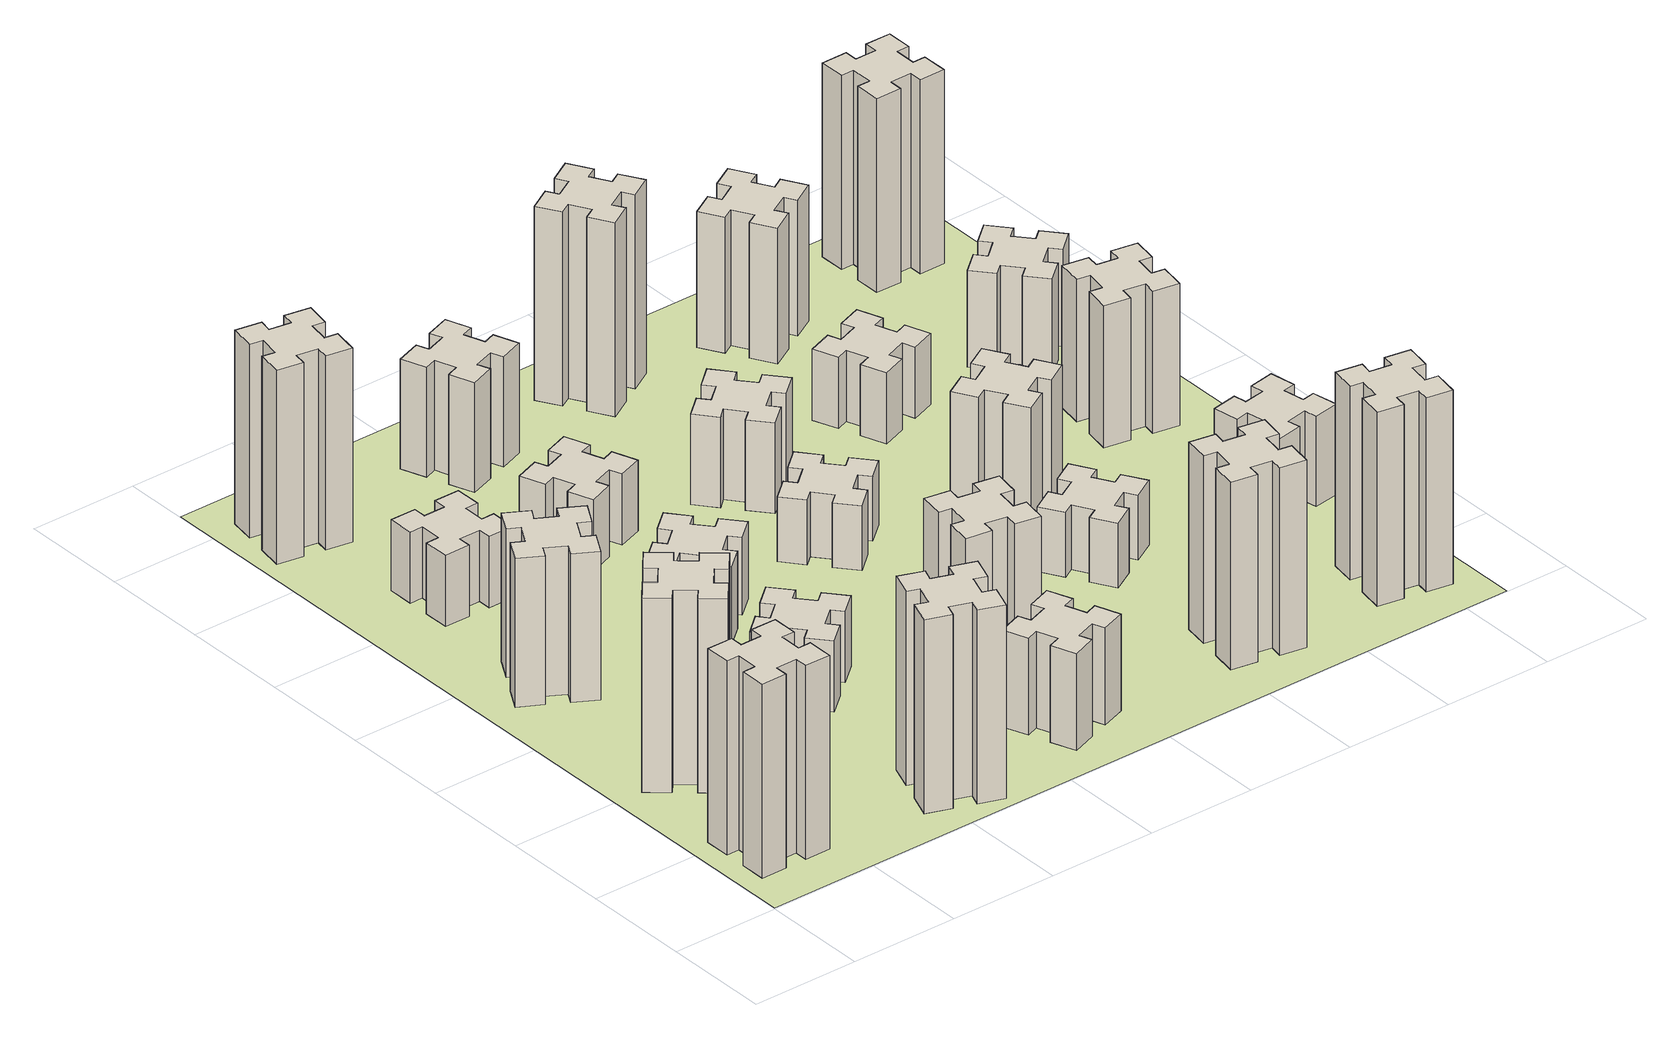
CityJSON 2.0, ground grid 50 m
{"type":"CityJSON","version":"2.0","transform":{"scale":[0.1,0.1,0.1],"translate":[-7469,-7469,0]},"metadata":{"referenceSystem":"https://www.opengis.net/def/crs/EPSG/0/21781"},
"CityObjects":{
"building1":{"type":"Building","attributes":{"class":"1000","function":"1000","usage":"1000","yearOfConstruction":2016,"roofType":"1000","measuredHeight":90,"storeysAboveGround":30,"storeysBelowGround":0},"geometry":[{"type":"Solid","lod":"1","boundaries":[[[[0,1,2,3,4,5,6,7,8,9,10,11,12,13,14,15,16,17,18,19]],[[17,16,20,21]],[[16,15,22,20]],[[15,14,23,22]],[[14,13,24,23]],[[13,12,25,24]],[[12,11,26,25]],[[11,10,27,26]],[[10,9,28,27]],[[9,8,29,28]],[[8,7,30,29]],[[7,6,31,30]],[[6,5,32,31]],[[5,4,33,32]],[[4,3,34,33]],[[3,2,35,34]],[[2,1,36,35]],[[1,0,37,36]],[[0,19,38,37]],[[19,18,39,38]],[[18,17,21,39]],[[24,25,26,27,28,29,30,31,32,33,34,35,36,37,38,39,21,20,22,23]]]]}]},
"building2":{"type":"Building","attributes":{"class":"1000","function":"1000","usage":"1000","yearOfConstruction":2016,"roofType":"1000","measuredHeight":90,"storeysAboveGround":30,"storeysBelowGround":0},"geometry":[{"type":"Solid","lod":"1","boundaries":[[[[40,41,42,43,44,45,46,47,48,49,50,51,52,53,54,55,56,57,58,59]],[[57,56,60,61]],[[56,55,62,60]],[[55,54,63,62]],[[54,53,64,63]],[[53,52,65,64]],[[52,51,66,65]],[[51,50,67,66]],[[50,49,68,67]],[[49,48,69,68]],[[48,47,70,69]],[[47,46,71,70]],[[46,45,72,71]],[[45,44,73,72]],[[44,43,74,73]],[[43,42,75,74]],[[42,41,76,75]],[[41,40,77,76]],[[40,59,78,77]],[[59,58,79,78]],[[58,57,61,79]],[[64,65,66,67,68,69,70,71,72,73,74,75,76,77,78,79,61,60,62,63]]]]}]},
"building3":{"type":"Building","attributes":{"class":"1000","function":"1000","usage":"1000","yearOfConstruction":2016,"roofType":"1000","measuredHeight":69,"storeysAboveGround":30,"storeysBelowGround":0},"geometry":[{"type":"Solid","lod":"1","boundaries":[[[[80,81,82,83,84,85,86,87,88,89,90,91,92,93,94,95,96,97,98,99]],[[97,96,100,101]],[[96,95,102,100]],[[95,94,103,102]],[[94,93,104,103]],[[93,92,105,104]],[[92,91,106,105]],[[91,90,107,106]],[[90,89,108,107]],[[89,88,109,108]],[[88,87,110,109]],[[87,86,111,110]],[[86,85,112,111]],[[85,84,113,112]],[[84,83,114,113]],[[83,82,115,114]],[[82,81,116,115]],[[81,80,117,116]],[[80,99,118,117]],[[99,98,119,118]],[[98,97,101,119]],[[104,105,106,107,108,109,110,111,112,113,114,115,116,117,118,119,101,100,102,103]]]]}]},
"building4":{"type":"Building","attributes":{"class":"1000","function":"1000","usage":"1000","yearOfConstruction":2016,"roofType":"1000","measuredHeight":90,"storeysAboveGround":30,"storeysBelowGround":0},"geometry":[{"type":"Solid","lod":"1","boundaries":[[[[120,121,122,123,124,125,126,127,128,129,130,131,132,133,134,135,136,137,138,139]],[[137,136,140,141]],[[136,135,142,140]],[[135,134,143,142]],[[134,133,144,143]],[[133,132,145,144]],[[132,131,146,145]],[[131,130,147,146]],[[130,129,148,147]],[[129,128,149,148]],[[128,127,150,149]],[[127,126,151,150]],[[126,125,152,151]],[[125,124,153,152]],[[124,123,154,153]],[[123,122,155,154]],[[122,121,156,155]],[[121,120,157,156]],[[120,139,158,157]],[[139,138,159,158]],[[138,137,141,159]],[[144,145,146,147,148,149,150,151,152,153,154,155,156,157,158,159,141,140,142,143]]]]}]},
"building5":{"type":"Building","attributes":{"class":"1000","function":"1000","usage":"1000","yearOfConstruction":2016,"roofType":"1000","measuredHeight":33,"storeysAboveGround":30,"storeysBelowGround":0},"geometry":[{"type":"Solid","lod":"1","boundaries":[[[[160,161,162,163,164,165,166,167,168,169,170,171,172,173,174,175,176,177,178,179]],[[177,176,180,181]],[[176,175,182,180]],[[175,174,183,182]],[[174,173,184,183]],[[173,172,185,184]],[[172,171,186,185]],[[171,170,187,186]],[[170,169,188,187]],[[169,168,189,188]],[[168,167,190,189]],[[167,166,191,190]],[[166,165,192,191]],[[165,164,193,192]],[[164,163,194,193]],[[163,162,195,194]],[[162,161,196,195]],[[161,160,197,196]],[[160,179,198,197]],[[179,178,199,198]],[[178,177,181,199]],[[184,185,186,187,188,189,190,191,192,193,194,195,196,197,198,199,181,180,182,183]]]]}]},
"building6":{"type":"Building","attributes":{"class":"1000","function":"1000","usage":"1000","yearOfConstruction":2016,"roofType":"1000","measuredHeight":90,"storeysAboveGround":30,"storeysBelowGround":0},"geometry":[{"type":"Solid","lod":"1","boundaries":[[[[200,201,202,203,204,205,206,207,208,209,210,211,212,213,214,215,216,217,218,219]],[[217,216,220,221]],[[216,215,222,220]],[[215,214,223,222]],[[214,213,224,223]],[[213,212,225,224]],[[212,211,226,225]],[[211,210,227,226]],[[210,209,228,227]],[[209,208,229,228]],[[208,207,230,229]],[[207,206,231,230]],[[206,205,232,231]],[[205,204,233,232]],[[204,203,234,233]],[[203,202,235,234]],[[202,201,236,235]],[[201,200,237,236]],[[200,219,238,237]],[[219,218,239,238]],[[218,217,221,239]],[[224,225,226,227,228,229,230,231,232,233,234,235,236,237,238,239,221,220,222,223]]]]}]},
"building7":{"type":"Building","attributes":{"class":"1000","function":"1000","usage":"1000","yearOfConstruction":2016,"roofType":"1000","measuredHeight":33,"storeysAboveGround":30,"storeysBelowGround":0},"geometry":[{"type":"Solid","lod":"1","boundaries":[[[[240,241,242,243,244,245,246,247,248,249,250,251,252,253,254,255,256,257,258,259]],[[257,256,260,261]],[[256,255,262,260]],[[255,254,263,262]],[[254,253,264,263]],[[253,252,265,264]],[[252,251,266,265]],[[251,250,267,266]],[[250,249,268,267]],[[249,248,269,268]],[[248,247,270,269]],[[247,246,271,270]],[[246,245,272,271]],[[245,244,273,272]],[[244,243,274,273]],[[243,242,275,274]],[[242,241,276,275]],[[241,240,277,276]],[[240,259,278,277]],[[259,258,279,278]],[[258,257,261,279]],[[264,265,266,267,268,269,270,271,272,273,274,275,276,277,278,279,261,260,262,263]]]]}]},
"building8":{"type":"Building","attributes":{"class":"1000","function":"1000","usage":"1000","yearOfConstruction":2016,"roofType":"1000","measuredHeight":36,"storeysAboveGround":30,"storeysBelowGround":0},"geometry":[{"type":"Solid","lod":"1","boundaries":[[[[280,281,282,283,284,285,286,287,288,289,290,291,292,293,294,295,296,297,298,299]],[[297,296,300,301]],[[296,295,302,300]],[[295,294,303,302]],[[294,293,304,303]],[[293,292,305,304]],[[292,291,306,305]],[[291,290,307,306]],[[290,289,308,307]],[[289,288,309,308]],[[288,287,310,309]],[[287,286,311,310]],[[286,285,312,311]],[[285,284,313,312]],[[284,283,314,313]],[[283,282,315,314]],[[282,281,316,315]],[[281,280,317,316]],[[280,299,318,317]],[[299,298,319,318]],[[298,297,301,319]],[[304,305,306,307,308,309,310,311,312,313,314,315,316,317,318,319,301,300,302,303]]]]}]},
"building9":{"type":"Building","attributes":{"class":"1000","function":"1000","usage":"1000","yearOfConstruction":2016,"roofType":"1000","measuredHeight":45,"storeysAboveGround":30,"storeysBelowGround":0},"geometry":[{"type":"Solid","lod":"1","boundaries":[[[[320,321,322,323,324,325,326,327,328,329,330,331,332,333,334,335,336,337,338,339]],[[337,336,340,341]],[[336,335,342,340]],[[335,334,343,342]],[[334,333,344,343]],[[333,332,345,344]],[[332,331,346,345]],[[331,330,347,346]],[[330,329,348,347]],[[329,328,349,348]],[[328,327,350,349]],[[327,326,351,350]],[[326,325,352,351]],[[325,324,353,352]],[[324,323,354,353]],[[323,322,355,354]],[[322,321,356,355]],[[321,320,357,356]],[[320,339,358,357]],[[339,338,359,358]],[[338,337,341,359]],[[344,345,346,347,348,349,350,351,352,353,354,355,356,357,358,359,341,340,342,343]]]]}]},
"building10":{"type":"Building","attributes":{"class":"1000","function":"1000","usage":"1000","yearOfConstruction":2016,"roofType":"1000","measuredHeight":33,"storeysAboveGround":30,"storeysBelowGround":0},"geometry":[{"type":"Solid","lod":"1","boundaries":[[[[360,361,362,363,364,365,366,367,368,369,370,371,372,373,374,375,376,377,378,379]],[[377,376,380,381]],[[376,375,382,380]],[[375,374,383,382]],[[374,373,384,383]],[[373,372,385,384]],[[372,371,386,385]],[[371,370,387,386]],[[370,369,388,387]],[[369,368,389,388]],[[368,367,390,389]],[[367,366,391,390]],[[366,365,392,391]],[[365,364,393,392]],[[364,363,394,393]],[[363,362,395,394]],[[362,361,396,395]],[[361,360,397,396]],[[360,379,398,397]],[[379,378,399,398]],[[378,377,381,399]],[[384,385,386,387,388,389,390,391,392,393,394,395,396,397,398,399,381,380,382,383]]]]}]},
"building11":{"type":"Building","attributes":{"class":"1000","function":"1000","usage":"1000","yearOfConstruction":2016,"roofType":"1000","measuredHeight":51,"storeysAboveGround":30,"storeysBelowGround":0},"geometry":[{"type":"Solid","lod":"1","boundaries":[[[[400,401,402,403,404,405,406,407,408,409,410,411,412,413,414,415,416,417,418,419]],[[417,416,420,421]],[[416,415,422,420]],[[415,414,423,422]],[[414,413,424,423]],[[413,412,425,424]],[[412,411,426,425]],[[411,410,427,426]],[[410,409,428,427]],[[409,408,429,428]],[[408,407,430,429]],[[407,406,431,430]],[[406,405,432,431]],[[405,404,433,432]],[[404,403,434,433]],[[403,402,435,434]],[[402,401,436,435]],[[401,400,437,436]],[[400,419,438,437]],[[419,418,439,438]],[[418,417,421,439]],[[424,425,426,427,428,429,430,431,432,433,434,435,436,437,438,439,421,420,422,423]]]]}]},
"building12":{"type":"Building","attributes":{"class":"1000","function":"1000","usage":"1000","yearOfConstruction":2016,"roofType":"1000","measuredHeight":54,"storeysAboveGround":30,"storeysBelowGround":0},"geometry":[{"type":"Solid","lod":"1","boundaries":[[[[440,441,442,443,444,445,446,447,448,449,450,451,452,453,454,455,456,457,458,459]],[[457,456,460,461]],[[456,455,462,460]],[[455,454,463,462]],[[454,453,464,463]],[[453,452,465,464]],[[452,451,466,465]],[[451,450,467,466]],[[450,449,468,467]],[[449,448,469,468]],[[448,447,470,469]],[[447,446,471,470]],[[446,445,472,471]],[[445,444,473,472]],[[444,443,474,473]],[[443,442,475,474]],[[442,441,476,475]],[[441,440,477,476]],[[440,459,478,477]],[[459,458,479,478]],[[458,457,461,479]],[[464,465,466,467,468,469,470,471,472,473,474,475,476,477,478,479,461,460,462,463]]]]}]},
"building13":{"type":"Building","attributes":{"class":"1000","function":"1000","usage":"1000","yearOfConstruction":2016,"roofType":"1000","measuredHeight":30,"storeysAboveGround":30,"storeysBelowGround":0},"geometry":[{"type":"Solid","lod":"1","boundaries":[[[[480,481,482,483,484,485,486,487,488,489,490,491,492,493,494,495,496,497,498,499]],[[497,496,500,501]],[[496,495,502,500]],[[495,494,503,502]],[[494,493,504,503]],[[493,492,505,504]],[[492,491,506,505]],[[491,490,507,506]],[[490,489,508,507]],[[489,488,509,508]],[[488,487,510,509]],[[487,486,511,510]],[[486,485,512,511]],[[485,484,513,512]],[[484,483,514,513]],[[483,482,515,514]],[[482,481,516,515]],[[481,480,517,516]],[[480,499,518,517]],[[499,498,519,518]],[[498,497,501,519]],[[504,505,506,507,508,509,510,511,512,513,514,515,516,517,518,519,501,500,502,503]]]]}]},
"building14":{"type":"Building","attributes":{"class":"1000","function":"1000","usage":"1000","yearOfConstruction":2016,"roofType":"1000","measuredHeight":42,"storeysAboveGround":30,"storeysBelowGround":0},"geometry":[{"type":"Solid","lod":"1","boundaries":[[[[520,521,522,523,524,525,526,527,528,529,530,531,532,533,534,535,536,537,538,539]],[[537,536,540,541]],[[536,535,542,540]],[[535,534,543,542]],[[534,533,544,543]],[[533,532,545,544]],[[532,531,546,545]],[[531,530,547,546]],[[530,529,548,547]],[[529,528,549,548]],[[528,527,550,549]],[[527,526,551,550]],[[526,525,552,551]],[[525,524,553,552]],[[524,523,554,553]],[[523,522,555,554]],[[522,521,556,555]],[[521,520,557,556]],[[520,539,558,557]],[[539,538,559,558]],[[538,537,541,559]],[[544,545,546,547,548,549,550,551,552,553,554,555,556,557,558,559,541,540,542,543]]]]}]},
"building15":{"type":"Building","attributes":{"class":"1000","function":"1000","usage":"1000","yearOfConstruction":2016,"roofType":"1000","measuredHeight":87,"storeysAboveGround":30,"storeysBelowGround":0},"geometry":[{"type":"Solid","lod":"1","boundaries":[[[[560,561,562,563,564,565,566,567,568,569,570,571,572,573,574,575,576,577,578,579]],[[577,576,580,581]],[[576,575,582,580]],[[575,574,583,582]],[[574,573,584,583]],[[573,572,585,584]],[[572,571,586,585]],[[571,570,587,586]],[[570,569,588,587]],[[569,568,589,588]],[[568,567,590,589]],[[567,566,591,590]],[[566,565,592,591]],[[565,564,593,592]],[[564,563,594,593]],[[563,562,595,594]],[[562,561,596,595]],[[561,560,597,596]],[[560,579,598,597]],[[579,578,599,598]],[[578,577,581,599]],[[584,585,586,587,588,589,590,591,592,593,594,595,596,597,598,599,581,580,582,583]]]]}]},
"building16":{"type":"Building","attributes":{"class":"1000","function":"1000","usage":"1000","yearOfConstruction":2016,"roofType":"1000","measuredHeight":90,"storeysAboveGround":30,"storeysBelowGround":0},"geometry":[{"type":"Solid","lod":"1","boundaries":[[[[600,601,602,603,604,605,606,607,608,609,610,611,612,613,614,615,616,617,618,619]],[[617,616,620,621]],[[616,615,622,620]],[[615,614,623,622]],[[614,613,624,623]],[[613,612,625,624]],[[612,611,626,625]],[[611,610,627,626]],[[610,609,628,627]],[[609,608,629,628]],[[608,607,630,629]],[[607,606,631,630]],[[606,605,632,631]],[[605,604,633,632]],[[604,603,634,633]],[[603,602,635,634]],[[602,601,636,635]],[[601,600,637,636]],[[600,619,638,637]],[[619,618,639,638]],[[618,617,621,639]],[[624,625,626,627,628,629,630,631,632,633,634,635,636,637,638,639,621,620,622,623]]]]}]},
"building17":{"type":"Building","attributes":{"class":"1000","function":"1000","usage":"1000","yearOfConstruction":2016,"roofType":"1000","measuredHeight":30,"storeysAboveGround":30,"storeysBelowGround":0},"geometry":[{"type":"Solid","lod":"1","boundaries":[[[[640,641,642,643,644,645,646,647,648,649,650,651,652,653,654,655,656,657,658,659]],[[657,656,660,661]],[[656,655,662,660]],[[655,654,663,662]],[[654,653,664,663]],[[653,652,665,664]],[[652,651,666,665]],[[651,650,667,666]],[[650,649,668,667]],[[649,648,669,668]],[[648,647,670,669]],[[647,646,671,670]],[[646,645,672,671]],[[645,644,673,672]],[[644,643,674,673]],[[643,642,675,674]],[[642,641,676,675]],[[641,640,677,676]],[[640,659,678,677]],[[659,658,679,678]],[[658,657,661,679]],[[664,665,666,667,668,669,670,671,672,673,674,675,676,677,678,679,661,660,662,663]]]]}]},
"building18":{"type":"Building","attributes":{"class":"1000","function":"1000","usage":"1000","yearOfConstruction":2016,"roofType":"1000","measuredHeight":57,"storeysAboveGround":30,"storeysBelowGround":0},"geometry":[{"type":"Solid","lod":"1","boundaries":[[[[680,681,682,683,684,685,686,687,688,689,690,691,692,693,694,695,696,697,698,699]],[[697,696,700,701]],[[696,695,702,700]],[[695,694,703,702]],[[694,693,704,703]],[[693,692,705,704]],[[692,691,706,705]],[[691,690,707,706]],[[690,689,708,707]],[[689,688,709,708]],[[688,687,710,709]],[[687,686,711,710]],[[686,685,712,711]],[[685,684,713,712]],[[684,683,714,713]],[[683,682,715,714]],[[682,681,716,715]],[[681,680,717,716]],[[680,699,718,717]],[[699,698,719,718]],[[698,697,701,719]],[[704,705,706,707,708,709,710,711,712,713,714,715,716,717,718,719,701,700,702,703]]]]}]},
"building19":{"type":"Building","attributes":{"class":"1000","function":"1000","usage":"1000","yearOfConstruction":2016,"roofType":"1000","measuredHeight":33,"storeysAboveGround":30,"storeysBelowGround":0},"geometry":[{"type":"Solid","lod":"1","boundaries":[[[[720,721,722,723,724,725,726,727,728,729,730,731,732,733,734,735,736,737,738,739]],[[737,736,740,741]],[[736,735,742,740]],[[735,734,743,742]],[[734,733,744,743]],[[733,732,745,744]],[[732,731,746,745]],[[731,730,747,746]],[[730,729,748,747]],[[729,728,749,748]],[[728,727,750,749]],[[727,726,751,750]],[[726,725,752,751]],[[725,724,753,752]],[[724,723,754,753]],[[723,722,755,754]],[[722,721,756,755]],[[721,720,757,756]],[[720,739,758,757]],[[739,738,759,758]],[[738,737,741,759]],[[744,745,746,747,748,749,750,751,752,753,754,755,756,757,758,759,741,740,742,743]]]]}]},
"building20":{"type":"Building","attributes":{"class":"1000","function":"1000","usage":"1000","yearOfConstruction":2016,"roofType":"1000","measuredHeight":90,"storeysAboveGround":30,"storeysBelowGround":0},"geometry":[{"type":"Solid","lod":"1","boundaries":[[[[760,761,762,763,764,765,766,767,768,769,770,771,772,773,774,775,776,777,778,779]],[[777,776,780,781]],[[776,775,782,780]],[[775,774,783,782]],[[774,773,784,783]],[[773,772,785,784]],[[772,771,786,785]],[[771,770,787,786]],[[770,769,788,787]],[[769,768,789,788]],[[768,767,790,789]],[[767,766,791,790]],[[766,765,792,791]],[[765,764,793,792]],[[764,763,794,793]],[[763,762,795,794]],[[762,761,796,795]],[[761,760,797,796]],[[760,779,798,797]],[[779,778,799,798]],[[778,777,781,799]],[[784,785,786,787,788,789,790,791,792,793,794,795,796,797,798,799,781,780,782,783]]]]}]},
"building21":{"type":"Building","attributes":{"class":"1000","function":"1000","usage":"1000","yearOfConstruction":2016,"roofType":"1000","measuredHeight":63,"storeysAboveGround":30,"storeysBelowGround":0},"geometry":[{"type":"Solid","lod":"1","boundaries":[[[[800,801,802,803,804,805,806,807,808,809,810,811,812,813,814,815,816,817,818,819]],[[817,816,820,821]],[[816,815,822,820]],[[815,814,823,822]],[[814,813,824,823]],[[813,812,825,824]],[[812,811,826,825]],[[811,810,827,826]],[[810,809,828,827]],[[809,808,829,828]],[[808,807,830,829]],[[807,806,831,830]],[[806,805,832,831]],[[805,804,833,832]],[[804,803,834,833]],[[803,802,835,834]],[[802,801,836,835]],[[801,800,837,836]],[[800,819,838,837]],[[819,818,839,838]],[[818,817,821,839]],[[824,825,826,827,828,829,830,831,832,833,834,835,836,837,838,839,821,820,822,823]]]]}]},
"building22":{"type":"Building","attributes":{"class":"1000","function":"1000","usage":"1000","yearOfConstruction":2016,"roofType":"1000","measuredHeight":42,"storeysAboveGround":30,"storeysBelowGround":0},"geometry":[{"type":"Solid","lod":"1","boundaries":[[[[840,841,842,843,844,845,846,847,848,849,850,851,852,853,854,855,856,857,858,859]],[[857,856,860,861]],[[856,855,862,860]],[[855,854,863,862]],[[854,853,864,863]],[[853,852,865,864]],[[852,851,866,865]],[[851,850,867,866]],[[850,849,868,867]],[[849,848,869,868]],[[848,847,870,869]],[[847,846,871,870]],[[846,845,872,871]],[[845,844,873,872]],[[844,843,874,873]],[[843,842,875,874]],[[842,841,876,875]],[[841,840,877,876]],[[840,859,878,877]],[[859,858,879,878]],[[858,857,861,879]],[[864,865,866,867,868,869,870,871,872,873,874,875,876,877,878,879,861,860,862,863]]]]}]},
"building23":{"type":"Building","attributes":{"class":"1000","function":"1000","usage":"1000","yearOfConstruction":2016,"roofType":"1000","measuredHeight":66,"storeysAboveGround":30,"storeysBelowGround":0},"geometry":[{"type":"Solid","lod":"1","boundaries":[[[[880,881,882,883,884,885,886,887,888,889,890,891,892,893,894,895,896,897,898,899]],[[897,896,900,901]],[[896,895,902,900]],[[895,894,903,902]],[[894,893,904,903]],[[893,892,905,904]],[[892,891,906,905]],[[891,890,907,906]],[[890,889,908,907]],[[889,888,909,908]],[[888,887,910,909]],[[887,886,911,910]],[[886,885,912,911]],[[885,884,913,912]],[[884,883,914,913]],[[883,882,915,914]],[[882,881,916,915]],[[881,880,917,916]],[[880,899,918,917]],[[899,898,919,918]],[[898,897,901,919]],[[904,905,906,907,908,909,910,911,912,913,914,915,916,917,918,919,901,900,902,903]]]]}]},
"building24":{"type":"Building","attributes":{"class":"1000","function":"1000","usage":"1000","yearOfConstruction":2016,"roofType":"1000","measuredHeight":45,"storeysAboveGround":30,"storeysBelowGround":0},"geometry":[{"type":"Solid","lod":"1","boundaries":[[[[920,921,922,923,924,925,926,927,928,929,930,931,932,933,934,935,936,937,938,939]],[[937,936,940,941]],[[936,935,942,940]],[[935,934,943,942]],[[934,933,944,943]],[[933,932,945,944]],[[932,931,946,945]],[[931,930,947,946]],[[930,929,948,947]],[[929,928,949,948]],[[928,927,950,949]],[[927,926,951,950]],[[926,925,952,951]],[[925,924,953,952]],[[924,923,954,953]],[[923,922,955,954]],[[922,921,956,955]],[[921,920,957,956]],[[920,939,958,957]],[[939,938,959,958]],[[938,937,941,959]],[[944,945,946,947,948,949,950,951,952,953,954,955,956,957,958,959,941,940,942,943]]]]}]},
"building25":{"type":"Building","attributes":{"class":"1000","function":"1000","usage":"1000","yearOfConstruction":2016,"roofType":"1000","measuredHeight":90,"storeysAboveGround":30,"storeysBelowGround":0},"geometry":[{"type":"Solid","lod":"1","boundaries":[[[[960,961,962,963,964,965,966,967,968,969,970,971,972,973,974,975,976,977,978,979]],[[977,976,980,981]],[[976,975,982,980]],[[975,974,983,982]],[[974,973,984,983]],[[973,972,985,984]],[[972,971,986,985]],[[971,970,987,986]],[[970,969,988,987]],[[969,968,989,988]],[[968,967,990,989]],[[967,966,991,990]],[[966,965,992,991]],[[965,964,993,992]],[[964,963,994,993]],[[963,962,995,994]],[[962,961,996,995]],[[961,960,997,996]],[[960,979,998,997]],[[979,978,999,998]],[[978,977,981,999]],[[984,985,986,987,988,989,990,991,992,993,994,995,996,997,998,999,981,980,982,983]]]]}]},
"landuse1":{"type":"LandUse","attributes":{"name":"plot1","function":"1010"},"geometry":[{"type":"MultiSurface","lod":"1","boundaries":[[[1000,1001,1002,1003]]]}]}
},
"vertices":[
[165,425,0],[165,325,0],[105,325,0],[105,205,0],[225,205,0],[225,265,0],[325,265,0],[325,205,0],[445,205,0],[445,325,0],[385,325,0],[385,425,0],[445,425,0],[445,545,0],[325,545,0],[325,485,0],[225,485,0],[225,545,0],[105,545,0],[105,425,0],[225,485,900],[225,545,900],[325,485,900],[325,545,900],[445,545,900],[445,425,900],[385,425,900],[385,325,900],[445,325,900],[445,205,900],[325,205,900],[325,265,900],[225,265,900],[225,205,900],[105,205,900],[105,325,900],[165,325,900],[165,425,900],[105,425,900],[105,545,900],
[484,1067,0],[408,1132,0],[446,1178,0],[354,1255,0],[277,1163,0],[323,1124,0],[259,1048,0],[213,1086,0],[136,994,0],[228,917,0],[266,963,0],[343,899,0],[304,853,0],[396,776,0],[473,868,0],[427,906,0],[492,983,0],[538,944,0],[615,1036,0],[523,1113,0],[492,983,900],[538,944,900],[427,906,900],[473,868,900],[396,776,900],[304,853,900],[343,899,900],[266,963,900],[228,917,900],[136,994,900],[213,1086,900],[259,1048,900],[323,1124,900],[277,1163,900],[354,1255,900],[446,1178,900],[408,1132,900],[484,1067,900],[523,1113,900],[615,1036,900],
[474,1926,0],[387,1976,0],[417,2028,0],[313,2088,0],[253,1984,0],[305,1954,0],[255,1867,0],[203,1897,0],[143,1793,0],[247,1733,0],[277,1785,0],[364,1735,0],[334,1683,0],[438,1623,0],[498,1727,0],[446,1757,0],[496,1844,0],[548,1814,0],[608,1918,0],[504,1978,0],[496,1844,690],[548,1814,690],[446,1757,690],[498,1727,690],[438,1623,690],[334,1683,690],[364,1735,690],[277,1785,690],[247,1733,690],[143,1793,690],[203,1897,690],[255,1867,690],[305,1954,690],[253,1984,690],[313,2088,690],[417,2028,690],[387,1976,690],[474,1926,690],[504,1978,690],[608,1918,690],
[1029,360,0],[995,266,0],[939,287,0],[897,174,0],[1010,133,0],[1031,189,0],[1125,155,0],[1104,99,0],[1217,57,0],[1258,170,0],[1202,191,0],[1236,285,0],[1292,264,0],[1333,377,0],[1220,418,0],[1200,362,0],[1106,396,0],[1127,452,0],[1014,493,0],[973,380,0],[1106,396,900],[1127,452,900],[1200,362,900],[1220,418,900],[1333,377,900],[1292,264,900],[1236,285,900],[1202,191,900],[1258,170,900],[1217,57,900],[1104,99,900],[1125,155,900],[1031,189,900],[1010,133,900],[897,174,900],[939,287,900],[995,266,900],[1029,360,900],[973,380,900],[1014,493,900],
[585,2545,0],[585,2645,0],[645,2645,0],[645,2765,0],[525,2765,0],[525,2705,0],[425,2705,0],[425,2765,0],[305,2765,0],[305,2645,0],[365,2645,0],[365,2545,0],[305,2545,0],[305,2425,0],[425,2425,0],[425,2485,0],[525,2485,0],[525,2425,0],[645,2425,0],[645,2545,0],[525,2485,330],[525,2425,330],[425,2485,330],[425,2425,330],[305,2425,330],[305,2545,330],[365,2545,330],[365,2645,330],[305,2645,330],[305,2765,330],[425,2765,330],[425,2705,330],[525,2705,330],[525,2765,330],[645,2765,330],[645,2645,330],[585,2645,330],[585,2545,330],[645,2545,330],[645,2425,330],
[207,3236,0],[305,3218,0],[295,3159,0],[413,3138,0],[434,3257,0],[375,3267,0],[392,3365,0],[451,3355,0],[472,3473,0],[354,3494,0],[344,3435,0],[245,3452,0],[256,3511,0],[137,3532,0],[117,3414,0],[176,3404,0],[158,3305,0],[99,3316,0],[78,3197,0],[197,3177,0],[158,3305,900],[99,3316,900],[176,3404,900],[117,3414,900],[137,3532,900],[256,3511,900],[245,3452,900],[344,3435,900],[354,3494,900],[472,3473,900],[451,3355,900],[392,3365,900],[375,3267,900],[434,3257,900],[413,3138,900],[295,3159,900],[305,3218,900],[207,3236,900],[197,3177,900],[78,3197,900],
[1083,1332,0],[1006,1267,0],[968,1313,0],[876,1236,0],[953,1144,0],[999,1183,0],[1063,1106,0],[1017,1068,0],[1094,976,0],[1186,1053,0],[1148,1099,0],[1224,1163,0],[1263,1117,0],[1355,1194,0],[1278,1286,0],[1232,1248,0],[1167,1324,0],[1213,1363,0],[1136,1455,0],[1044,1378,0],[1167,1324,330],[1213,1363,330],[1232,1248,330],[1278,1286,330],[1355,1194,330],[1263,1117,330],[1224,1163,330],[1148,1099,330],[1186,1053,330],[1094,976,330],[1017,1068,330],[1063,1106,330],[999,1183,330],[953,1144,330],[876,1236,330],[968,1313,330],[1006,1267,330],[1083,1332,330],[1044,1378,330],[1136,1455,330],
[1083,1972,0],[1006,1907,0],[968,1953,0],[876,1876,0],[953,1784,0],[999,1823,0],[1063,1746,0],[1017,1708,0],[1094,1616,0],[1186,1693,0],[1148,1739,0],[1224,1803,0],[1263,1757,0],[1355,1834,0],[1278,1926,0],[1232,1888,0],[1167,1964,0],[1213,2003,0],[1136,2095,0],[1044,2018,0],[1167,1964,360],[1213,2003,360],[1232,1888,360],[1278,1926,360],[1355,1834,360],[1263,1757,360],[1224,1803,360],[1148,1739,360],[1186,1693,360],[1094,1616,360],[1017,1708,360],[1063,1746,360],[999,1823,360],[953,1784,360],[876,1876,360],[968,1953,360],[1006,1907,360],[1083,1972,360],[1044,2018,360],[1136,2095,360],
[1765,496,0],[1671,462,0],[1650,518,0],[1537,477,0],[1579,364,0],[1635,385,0],[1669,291,0],[1613,270,0],[1654,157,0],[1767,199,0],[1746,255,0],[1840,289,0],[1860,233,0],[1973,274,0],[1932,387,0],[1876,366,0],[1842,460,0],[1898,480,0],[1857,593,0],[1744,552,0],[1842,460,450],[1898,480,450],[1876,366,450],[1932,387,450],[1973,274,450],[1860,233,450],[1840,289,450],[1746,255,450],[1767,199,450],[1654,157,450],[1613,270,450],[1669,291,450],[1635,385,450],[1579,364,450],[1537,477,450],[1650,518,450],[1671,462,450],[1765,496,450],[1744,552,450],[1857,593,450],
[1106,2475,0],[1200,2509,0],[1220,2453,0],[1333,2494,0],[1292,2607,0],[1236,2586,0],[1202,2680,0],[1258,2700,0],[1217,2813,0],[1104,2772,0],[1125,2716,0],[1031,2682,0],[1010,2738,0],[897,2697,0],[939,2584,0],[995,2605,0],[1029,2511,0],[973,2490,0],[1014,2377,0],[1127,2419,0],[1029,2511,330],[973,2490,330],[995,2605,330],[939,2584,330],[897,2697,330],[1010,2738,330],[1031,2682,330],[1125,2716,330],[1104,2772,330],[1217,2813,330],[1258,2700,330],[1202,2680,330],[1236,2586,330],[1292,2607,330],[1333,2494,330],[1220,2453,330],[1200,2509,330],[1106,2475,330],[1127,2419,330],[1014,2377,330],
[1125,3456,0],[1031,3422,0],[1010,3478,0],[897,3437,0],[939,3324,0],[995,3345,0],[1029,3251,0],[973,3230,0],[1014,3117,0],[1127,3159,0],[1106,3215,0],[1200,3249,0],[1220,3193,0],[1333,3234,0],[1292,3347,0],[1236,3326,0],[1202,3420,0],[1258,3440,0],[1217,3553,0],[1104,3512,0],[1202,3420,510],[1258,3440,510],[1236,3326,510],[1292,3347,510],[1333,3234,510],[1220,3193,510],[1200,3249,510],[1106,3215,510],[1127,3159,510],[1014,3117,510],[973,3230,510],[1029,3251,510],[995,3345,510],[939,3324,510],[897,3437,510],[1010,3478,510],[1031,3422,510],[1125,3456,510],[1104,3512,510],[1217,3553,510],
[2055,1047,0],[2072,1145,0],[2131,1135,0],[2152,1253,0],[2034,1274,0],[2024,1215,0],[1925,1232,0],[1936,1291,0],[1817,1312,0],[1797,1194,0],[1856,1184,0],[1838,1085,0],[1779,1096,0],[1758,977,0],[1877,957,0],[1887,1016,0],[1985,998,0],[1975,939,0],[2093,918,0],[2114,1037,0],[1985,998,540],[1975,939,540],[1887,1016,540],[1877,957,540],[1758,977,540],[1779,1096,540],[1838,1085,540],[1856,1184,540],[1797,1194,540],[1817,1312,540],[1936,1291,540],[1925,1232,540],[2024,1215,540],[2034,1274,540],[2152,1253,540],[2131,1135,540],[2072,1145,540],[2055,1047,540],[2114,1037,540],[2093,918,540],
[1972,1988,0],[1907,2064,0],[1953,2103,0],[1876,2195,0],[1784,2118,0],[1823,2072,0],[1746,2007,0],[1708,2053,0],[1616,1976,0],[1693,1884,0],[1739,1923,0],[1803,1846,0],[1757,1808,0],[1834,1716,0],[1926,1793,0],[1888,1839,0],[1964,1903,0],[2003,1857,0],[2095,1934,0],[2018,2026,0],[1964,1903,300],[2003,1857,300],[1888,1839,300],[1926,1793,300],[1834,1716,300],[1757,1808,300],[1803,1846,300],[1739,1923,300],[1693,1884,300],[1616,1976,300],[1708,2053,300],[1746,2007,300],[1823,2072,300],[1784,2118,300],[1876,2195,300],[1953,2103,300],[1907,2064,300],[1972,1988,300],[2018,2026,300],[2095,1934,300],
[1739,2463,0],[1803,2386,0],[1757,2348,0],[1834,2256,0],[1926,2333,0],[1888,2379,0],[1964,2443,0],[2003,2397,0],[2095,2474,0],[2018,2566,0],[1972,2528,0],[1907,2604,0],[1953,2643,0],[1876,2735,0],[1784,2658,0],[1823,2612,0],[1746,2547,0],[1708,2593,0],[1616,2516,0],[1693,2424,0],[1746,2547,420],[1708,2593,420],[1823,2612,420],[1784,2658,420],[1876,2735,420],[1953,2643,420],[1907,2604,420],[1972,2528,420],[2018,2566,420],[2095,2474,420],[2003,2397,420],[1964,2443,420],[1888,2379,420],[1926,2333,420],[1834,2256,420],[1757,2348,420],[1803,2386,420],[1739,2463,420],[1693,2424,420],[1616,2516,420],
[2596,444,0],[2578,345,0],[2519,356,0],[2498,237,0],[2617,217,0],[2627,276,0],[2725,258,0],[2715,199,0],[2833,178,0],[2854,297,0],[2795,307,0],[2812,405,0],[2871,395,0],[2892,513,0],[2774,534,0],[2764,475,0],[2665,492,0],[2676,551,0],[2557,572,0],[2537,454,0],[2665,492,870],[2676,551,870],[2764,475,870],[2774,534,870],[2892,513,870],[2871,395,870],[2812,405,870],[2795,307,870],[2854,297,870],[2833,178,870],[2715,199,870],[2725,258,870],[2627,276,870],[2617,217,870],[2498,237,870],[2519,356,870],[2578,345,870],[2596,444,870],[2537,454,870],[2557,572,870],
[1844,3556,0],[1757,3506,0],[1727,3558,0],[1623,3498,0],[1683,3394,0],[1735,3424,0],[1785,3337,0],[1733,3307,0],[1793,3203,0],[1897,3263,0],[1867,3315,0],[1954,3365,0],[1984,3313,0],[2088,3373,0],[2028,3477,0],[1976,3447,0],[1926,3534,0],[1978,3564,0],[1918,3668,0],[1814,3608,0],[1926,3534,900],[1978,3564,900],[1976,3447,900],[2028,3477,900],[2088,3373,900],[1984,3313,900],[1954,3365,900],[1867,3315,900],[1897,3263,900],[1793,3203,900],[1733,3307,900],[1785,3337,900],[1735,3424,900],[1683,3394,900],[1623,3498,900],[1727,3558,900],[1757,3506,900],[1844,3556,900],[1814,3608,900],[1918,3668,900],
[2475,1204,0],[2525,1117,0],[2473,1087,0],[2533,983,0],[2637,1043,0],[2607,1095,0],[2694,1145,0],[2724,1093,0],[2828,1153,0],[2768,1257,0],[2716,1227,0],[2666,1314,0],[2718,1344,0],[2658,1448,0],[2554,1388,0],[2584,1336,0],[2497,1286,0],[2467,1338,0],[2363,1278,0],[2423,1174,0],[2497,1286,300],[2467,1338,300],[2584,1336,300],[2554,1388,300],[2658,1448,300],[2718,1344,300],[2666,1314,300],[2716,1227,300],[2768,1257,300],[2828,1153,300],[2724,1093,300],[2694,1145,300],[2607,1095,300],[2637,1043,300],[2533,983,300],[2473,1087,300],[2525,1117,300],[2475,1204,300],[2423,1174,300],[2363,1278,300],
[2584,1876,0],[2497,1826,0],[2467,1878,0],[2363,1818,0],[2423,1714,0],[2475,1744,0],[2525,1657,0],[2473,1627,0],[2533,1523,0],[2637,1583,0],[2607,1635,0],[2694,1685,0],[2724,1633,0],[2828,1693,0],[2768,1797,0],[2716,1767,0],[2666,1854,0],[2718,1884,0],[2658,1988,0],[2554,1928,0],[2666,1854,570],[2718,1884,570],[2716,1767,570],[2768,1797,570],[2828,1693,570],[2724,1633,570],[2694,1685,570],[2607,1635,570],[2637,1583,570],[2533,1523,570],[2473,1627,570],[2525,1657,570],[2475,1744,570],[2423,1714,570],[2363,1818,570],[2467,1878,570],[2497,1826,570],[2584,1876,570],[2554,1928,570],[2658,1988,570],
[2586,2475,0],[2680,2509,0],[2700,2453,0],[2813,2494,0],[2772,2607,0],[2716,2586,0],[2682,2680,0],[2738,2700,0],[2697,2813,0],[2584,2772,0],[2605,2716,0],[2511,2682,0],[2490,2738,0],[2377,2697,0],[2419,2584,0],[2475,2605,0],[2509,2511,0],[2453,2490,0],[2494,2377,0],[2607,2419,0],[2509,2511,330],[2453,2490,330],[2475,2605,330],[2419,2584,330],[2377,2697,330],[2490,2738,330],[2511,2682,330],[2605,2716,330],[2584,2772,330],[2697,2813,330],[2738,2700,330],[2682,2680,330],[2716,2586,330],[2772,2607,330],[2813,2494,330],[2700,2453,330],[2680,2509,330],[2586,2475,330],[2607,2419,330],[2494,2377,330],
[3504,475,0],[3405,492,0],[3416,551,0],[3297,572,0],[3277,454,0],[3336,444,0],[3318,345,0],[3259,356,0],[3238,237,0],[3357,217,0],[3367,276,0],[3465,258,0],[3455,199,0],[3573,178,0],[3594,297,0],[3535,307,0],[3552,405,0],[3611,395,0],[3632,513,0],[3514,534,0],[3552,405,900],[3611,395,900],[3535,307,900],[3594,297,900],[3573,178,900],[3455,199,900],[3465,258,900],[3367,276,900],[3357,217,900],[3238,237,900],[3259,356,900],[3318,345,900],[3336,444,900],[3277,454,900],[3297,572,900],[3416,551,900],[3405,492,900],[3504,475,900],[3514,534,900],[3632,513,900],
[2716,3347,0],[2666,3434,0],[2718,3464,0],[2658,3568,0],[2554,3508,0],[2584,3456,0],[2497,3406,0],[2467,3458,0],[2363,3398,0],[2423,3294,0],[2475,3324,0],[2525,3237,0],[2473,3207,0],[2533,3103,0],[2637,3163,0],[2607,3215,0],[2694,3265,0],[2724,3213,0],[2828,3273,0],[2768,3377,0],[2694,3265,630],[2724,3213,630],[2607,3215,630],[2637,3163,630],[2533,3103,630],[2473,3207,630],[2525,3237,630],[2475,3324,630],[2423,3294,630],[2363,3398,630],[2467,3458,630],[2497,3406,630],[2584,3456,630],[2554,3508,630],[2658,3568,630],[2718,3464,630],[2666,3434,630],[2716,3347,630],[2768,3377,630],[2828,3273,630],
[3405,998,0],[3504,1016,0],[3514,957,0],[3632,977,0],[3611,1096,0],[3552,1085,0],[3535,1184,0],[3594,1194,0],[3573,1312,0],[3455,1291,0],[3465,1232,0],[3367,1215,0],[3357,1274,0],[3238,1253,0],[3259,1135,0],[3318,1145,0],[3336,1047,0],[3277,1037,0],[3297,918,0],[3416,939,0],[3336,1047,420],[3277,1037,420],[3318,1145,420],[3259,1135,420],[3238,1253,420],[3357,1274,420],[3367,1215,420],[3465,1232,420],[3455,1291,420],[3573,1312,420],[3594,1194,420],[3535,1184,420],[3552,1085,420],[3611,1096,420],[3632,977,420],[3514,957,420],[3504,1016,420],[3405,998,420],[3416,939,420],[3297,918,420],
[3267,1856,0],[3365,1838,0],[3355,1779,0],[3473,1758,0],[3494,1877,0],[3435,1887,0],[3452,1985,0],[3511,1975,0],[3532,2093,0],[3414,2114,0],[3404,2055,0],[3305,2072,0],[3316,2131,0],[3197,2152,0],[3177,2034,0],[3236,2024,0],[3218,1925,0],[3159,1936,0],[3138,1817,0],[3257,1797,0],[3218,1925,660],[3159,1936,660],[3236,2024,660],[3177,2034,660],[3197,2152,660],[3316,2131,660],[3305,2072,660],[3404,2055,660],[3414,2114,660],[3532,2093,660],[3511,1975,660],[3452,1985,660],[3435,1887,660],[3494,1877,660],[3473,1758,660],[3355,1779,660],[3365,1838,660],[3267,1856,660],[3257,1797,660],[3138,1817,660],
[3219,2563,0],[3283,2486,0],[3237,2448,0],[3314,2356,0],[3406,2433,0],[3368,2479,0],[3444,2543,0],[3483,2497,0],[3575,2574,0],[3498,2666,0],[3452,2628,0],[3387,2704,0],[3433,2743,0],[3356,2835,0],[3264,2758,0],[3303,2712,0],[3226,2647,0],[3188,2693,0],[3096,2616,0],[3173,2524,0],[3226,2647,450],[3188,2693,450],[3303,2712,450],[3264,2758,450],[3356,2835,450],[3433,2743,450],[3387,2704,450],[3452,2628,450],[3498,2666,450],[3575,2574,450],[3483,2497,450],[3444,2543,450],[3368,2479,450],[3406,2433,450],[3314,2356,450],[3237,2448,450],[3283,2486,450],[3219,2563,450],[3173,2524,450],[3096,2616,450],
[3285,3325,0],[3385,3325,0],[3385,3265,0],[3505,3265,0],[3505,3385,0],[3445,3385,0],[3445,3485,0],[3505,3485,0],[3505,3605,0],[3385,3605,0],[3385,3545,0],[3285,3545,0],[3285,3605,0],[3165,3605,0],[3165,3485,0],[3225,3485,0],[3225,3385,0],[3165,3385,0],[3165,3265,0],[3285,3265,0],[3225,3385,900],[3165,3385,900],[3225,3485,900],[3165,3485,900],[3165,3605,900],[3285,3605,900],[3285,3545,900],[3385,3545,900],[3385,3605,900],[3505,3605,900],[3505,3485,900],[3445,3485,900],[3445,3385,900],[3505,3385,900],[3505,3265,900],[3385,3265,900],[3385,3325,900],[3285,3325,900],[3285,3265,900],[3165,3265,900],
[5,3705,0],[3705,3705,0],[3705,5,0],[5,5,0]
]}
